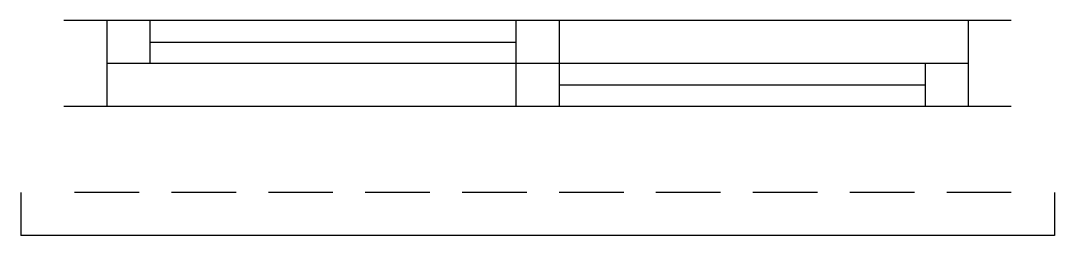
# Model space of a CAD drawing. Header units: centimetres. Extents: x -560 to -440, y 526 to 551.
import ezdxf

# ---------------------------------------------------------------- set-up
doc = ezdxf.new("R2010")
doc.units = ezdxf.units.CM
doc.linetypes.add('HIDDEN', pattern=[0.375, 0.25, -0.125])

msp = doc.modelspace()

# ---------------------------------------------------------------- linework, layer by layer
for p, q in [((-444.84, 550.68, 377.78), (-554.84, 550.68, 377.78)), ((-549.84, 550.68, 377.78), (-549.84, 540.68, 377.78)), ((-544.84, 550.68, 377.78), (-544.84, 545.68, 377.78)), ((-502.34, 550.68, 377.78), (-502.34, 540.68, 377.78)), ((-497.34, 550.68, 377.78), (-497.34, 540.68, 377.78)), ((-449.84, 550.68, 377.78), (-449.84, 540.68, 377.78)), ((-544.84, 548.18, 377.78), (-502.34, 548.18, 377.78)), ((-449.84, 545.68, 377.78), (-549.84, 545.68, 377.78)), ((-454.84, 545.68, 377.78), (-454.84, 540.68, 377.78)), ((-454.84, 543.18, 377.78), (-497.34, 543.18, 377.78)), ((-444.84, 540.68, 377.78), (-554.84, 540.68, 377.78)), ((-559.84, 530.68, 377.78), (-559.84, 525.68, 377.78)), ((-439.84, 530.68, 377.78), (-439.84, 525.68, 377.78)), ((-439.84, 525.68, 377.78), (-559.84, 525.68, 377.78))]:
    msp.add_line(p, q)
at = {"linetype": 'HIDDEN', "ltscale": 30}
msp.add_line((-444.84, 530.68, 377.78), (-554.84, 530.68, 377.78), dxfattribs=at)

doc.saveas('drawing.dxf')
